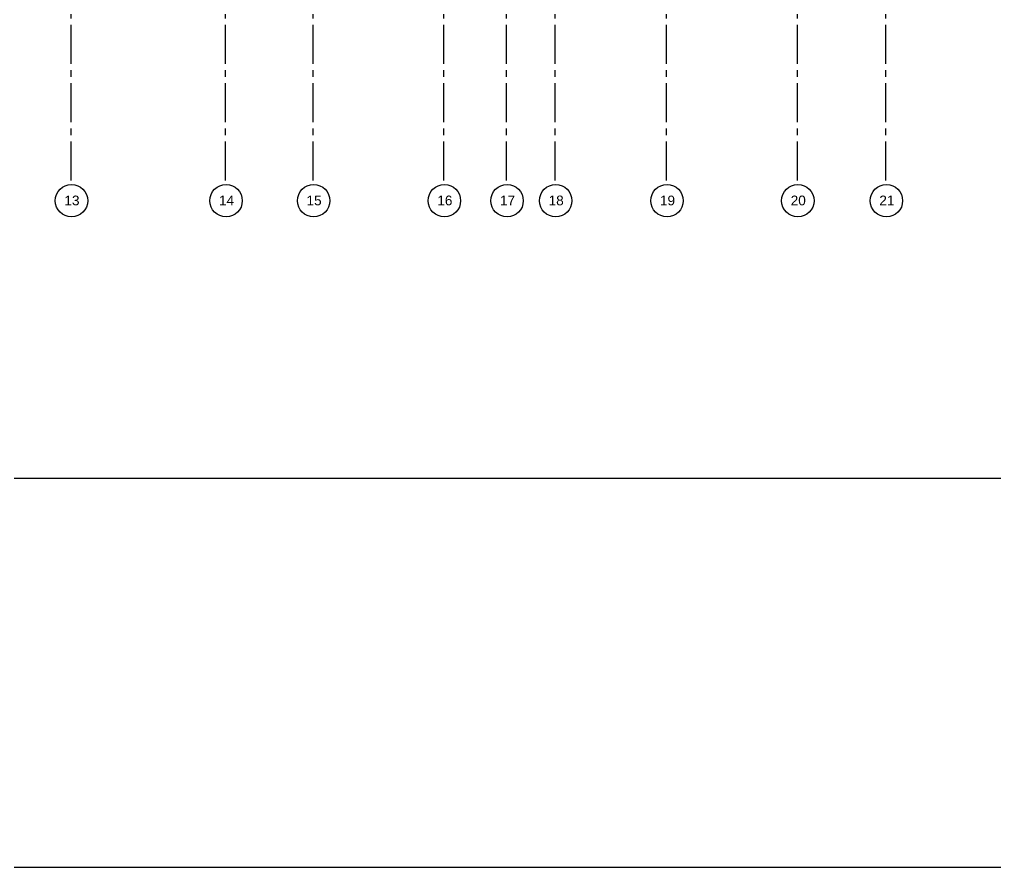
# Model space of a CAD drawing. Header units: inches. Extents: x -3700 to 348, y -844 to 2341.
# Drawn here: x -2403 to -1500, y -844 to -59 of the extents above; entities that cross this region are included whole.
import ezdxf
from ezdxf.enums import TextEntityAlignment as Align

# ---------------------------------------------------------------- set-up
doc = ezdxf.new("R2010")
doc.units = ezdxf.units.IN
doc.header["$LTSCALE"] = 48
doc.header["$MEASUREMENT"] = 0
doc.linetypes.add('CENTER2', pattern=[1.125, 0.75, -0.125, 0.125, -0.125])
doc.linetypes.add('HIDDEN', pattern=[0.375, 0.25, -0.125])
doc.layers.get('0').update_dxf_attribs({"color": 253})
doc.layers.add('A-ANNO-NPLT', color=253, linetype='Continuous', plot=False)
doc.layers.add('A-Grid(3-32)', color=253, linetype='CENTER2')
doc.layers.add('S-Grid-Iden', color=253, linetype='Continuous')
doc.styles.get("Standard").update_dxf_attribs({"font": 'arial.ttf'})

# ---------------------------------------------------------------- blocks, each defined once
blk = doc.blocks.new('Column Bubble')
blk.add_circle((-0.0042, -0.0024), 0.1562)
blk.add_attdef('XX', text='', height=0.0938).set_placement((0, 0), align=Align.MIDDLE_CENTER)
blk = doc.blocks.new('2ND FLOOR - STRUCTURAL GRID')
at = {"layer": 'A-Grid(3-32)'}
for p, q in [((9328.5, -7426.01), (9328.5, -9409.77)), ((9471.5, -7426.01), (9471.5, -9409.77)), ((9552.5, -7426.01), (9552.5, -9409.77)), ((9673.5, -7426.01), (9673.5, -9409.77)), ((9731.5, -7426.01), (9731.5, -9409.77)), ((9776.5, -7426.01), (9776.5, -9409.77)), ((9879.5, -7426.01), (9879.5, -9409.77)), ((10000.5, -7426.01), (10000.5, -9409.77)), ((10082.5, -7426.01), (10082.5, -9409.77))]:
    blk.add_line(p, q, dxfattribs=at)
at = {"layer": 'S-Grid-Iden', "xscale": 96, "yscale": 96, "zscale": 96}
for p, values in [((9329.65, -9424.53), {'XX': '13'}), ((9472.65, -9424.53), {'XX': '14'}), ((9553.65, -9424.53), {'XX': '15'}), ((9674.65, -9424.53), {'XX': '16'}), ((9732.65, -9424.53), {'XX': '17'}), ((9777.65, -9424.53), {'XX': '18'}), ((9880.65, -9424.53), {'XX': '19'}), ((10001.65, -9424.53), {'XX': '20'}), ((10083.65, -9424.53), {'XX': '21'})]:
    blk.add_blockref('Column Bubble', p, dxfattribs=at).add_auto_attribs(values)

msp = doc.modelspace()

# ---------------------------------------------------------------- linework, layer by layer
at = {"layer": 'A-ANNO-NPLT'}
for points in [[(-3700, -844.26), (-3700, 2131.74), (348, 2131.74), (348, -844.26)], [(-3580, -484.26), (-3580, 1771.74), (228, 1771.74), (228, -484.26)]]:
    msp.add_lwpolyline(points, close=True, dxfattribs=at)

# ---------------------------------------------------------------- block references
at = {"linetype": 'HIDDEN'}
msp.add_blockref('2ND FLOOR - STRUCTURAL GRID', (-11684.5, 9197.75), dxfattribs=at)

doc.saveas('drawing.dxf')
